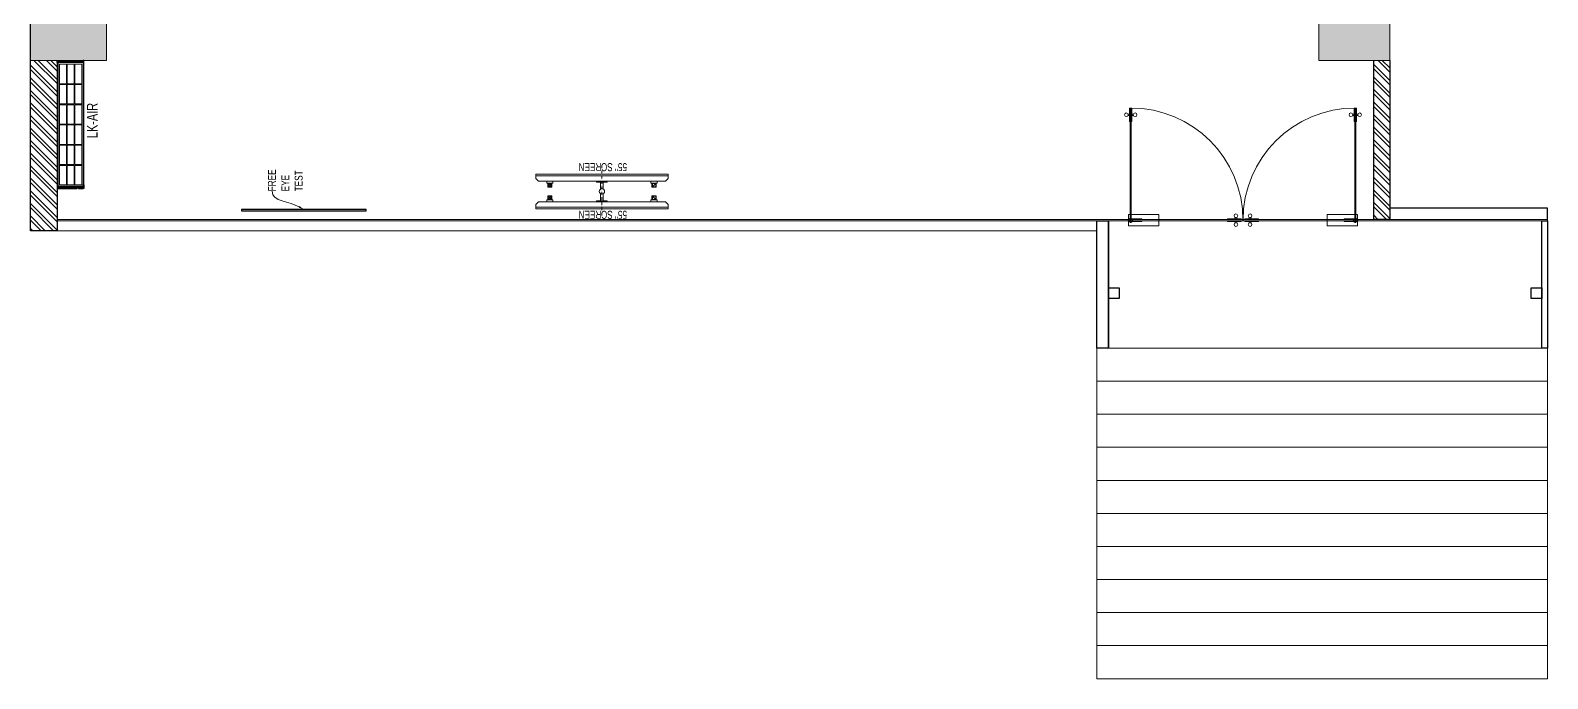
# Model space of a CAD drawing. Header units: feet. Extents: x 3387903 to 3402123, y -5461245 to -5443363.
# Drawn here: x 3387903 to 3402123, y -5461245 to -5455164 of the extents above; entities that cross this region are included whole.
import ezdxf
from ezdxf import colors
from ezdxf.entities.mleader import LeaderData, LeaderLine
from ezdxf.math import Vec2, Vec3

# ---------------------------------------------------------------- set-up
doc = ezdxf.new("R2010")
doc.units = ezdxf.units.FT
doc.header["$LTSCALE"] = 33
doc.header["$MEASUREMENT"] = 0
doc.linetypes.add('DASHDOT2', pattern=[0.5, 0.25, -0.125, 0, -0.125])
for name, color, linetype, lineweight in [('A-Glazing', 4, 'Continuous', 20), ('Column', 243, 'Continuous', 9), ('column hatch', 5, 'Continuous', 0), ('Glass-FrontGlazing', 150, 'Continuous', 20), ('Glazing', 141, 'Continuous', 15), ('LENS-TEXT', 31, 'Continuous', 5), ('LENS_DIMENSION', 193, 'Continuous', 0), ('LENS_TEXT', 31, 'Continuous', 5), ('LK-EQPMT', 3, 'Continuous', 18), ('LK-FF&E WALL', 1, 'Continuous', 9), ('LK-IT', 3, 'Continuous', 18), ('LN-ELEVATION-1', 81, 'Continuous', 25), ('LN-ELEVATION-3', 125, 'Continuous', 18), ('LN-HATCH', 251, 'Continuous', 0), ('PLANO-TXT', 252, 'Continuous', 5), ('Steps', 4, 'Continuous', 9)]:
    doc.layers.add(name, color=color, linetype=linetype, lineweight=lineweight)
doc.layers.add('A-WALL', color=1, linetype='Continuous')
doc.layers.add('RAILING', color=1, linetype='Continuous')
doc.styles.add('LK TXT', font='GILC____.TTF', dxfattribs={"height": 100})
doc.styles.get("Standard").update_dxf_attribs({"font": 'GILC____.TTF'})
pattern_1 = [(45, (-2067896.71, 5460790.36), (-58.8666395, 58.8666395), []), (45, (-2067857.465, 5460790.36), (-58.8666395, 58.8666395), [])]
pattern_2 = [(45, (7858054.0837, 3504049.203), (-4.4901280605, 4.4901280605), [])]

# ---------------------------------------------------------------- blocks, each defined once
blk = doc.blocks.new('Entrance Door')
at = {"layer": 'Glazing', "ltscale": 111}
blk.add_hatch(color=256, dxfattribs=at).paths.add_polyline_path([(18, -35), (18, -1235), (30, -1235), (30, -35)])
at = {"layer": 'Glazing'}
for p, q in [((30, -54), (18, -66)), ((1118, -31), (1118, -54)), ((1118, -89), (1118, -66)), ((1133, -31), (1133, -54)), ((1133, -89), (1133, -66))]:
    blk.add_line(p, q, dxfattribs=at)
at = {"layer": 'Glazing', "ltscale": 44}
for p, q in [((-5, -1156), (18, -1156)), ((-5, -1171), (18, -1171)), ((53, -1156), (30, -1156)), ((53, -1171), (30, -1171))]:
    blk.add_line(p, q, dxfattribs=at)
at = {"layer": 'Glazing'}
for points in [[(320, -120), (0, -120), (0, 0), (320, 0)], [(0, -54), (142, -54), (142, -47), (0, -47)], [(0, -66), (142, -66), (142, -74), (0, -74)], [(1181, -54), (1038, -54), (1038, -47), (1181, -47)], [(1181, -66), (1038, -66), (1038, -74), (1181, -74)]]:
    blk.add_lwpolyline(points, close=True, dxfattribs=at)
at = {"layer": 'Glazing', "ltscale": 222}
blk.add_lwpolyline([(-2, -66), (1199, -66), (1199, -54), (-2, -54)], close=True, dxfattribs=at)
at = {"layer": 'Glazing', "ltscale": 111}
blk.add_lwpolyline([(18, -35), (18, -1235), (30, -1235), (30, -35)], close=True, dxfattribs=at)
at = {"layer": 'Glazing', "ltscale": 44}
for points in [[(18, -1093), (18, -1235), (10, -1235), (10, -1093)], [(30, -1093), (30, -1235), (37, -1235), (37, -1093)]]:
    blk.add_lwpolyline(points, close=True, dxfattribs=at)
at = {"layer": 'Glazing'}
for centre, radius in [((1125, -14), 19), ((24, -59), 19.8), ((1125, -107), 19)]:
    blk.add_circle(centre, radius, dxfattribs=at)
at = {"layer": 'Glazing', "ltscale": 44}
for centre in [(-22, -1164), (70, -1164)]:
    blk.add_circle(centre, 19, dxfattribs=at)
at = {"layer": 'Glazing', "ltscale": 222}
blk.add_arc((24, -60), 1175, 270, 359.9996, dxfattribs=at)
blk = doc.blocks.new('A$Ce3c081f2')
at = {"layer": 'column hatch'}
h = blk.add_hatch(color=8, dxfattribs=at)
h.dxf.hatch_style = 1
h.paths.add_polyline_path([(-11400, 10100), (-11400, 10815), (-12085, 10815), (-12085, 10100)])
h.paths.add_polyline_path([(-5410, 0), (-5410, 150), (-5410, 600), (-6100, 600), (-6100, 0)])
h.paths.add_polyline_path([(-5445, 10110), (-5445, 10815), (-6085, 10815), (-6085, 10110)])
h.paths.add_polyline_path([(0, 10105), (0, 10815), (-715, 10815), (-715, 10105)])
h.paths.add_polyline_path([(0, 0), (0, 600), (-710, 600), (-710, 0)])
h = blk.add_hatch(color=8, dxfattribs=at)
h.dxf.hatch_style = 1
h.paths.add_polyline_path([(-11410, -1925), (-11410, -1260), (-12085, -1260), (-12085, -1925)])
at = {"layer": 'LN-HATCH'}
h = blk.add_hatch(dxfattribs=at)
h.set_pattern_fill('ANSI32', color=256, scale=222)
h.set_pattern_definition(pattern_1)
h.paths.add_polyline_path([(0, 600), (0, 10105), (-250, 10105), (-250, 600)])
h.paths.add_polyline_path([(-715, 10565), (-715, 10815), (-5445, 10815), (-5445, 10565)])
h.paths.add_polyline_path([(-6085, 10565), (-6085, 10815), (-11400, 10815), (-11400, 10565)])
h.paths.add_polyline_path([(-12085, 10565), (-12085, 10815), (-13682, 10815), (-13682, 10565), (-13575, 10565)])
h = blk.add_hatch(dxfattribs=at)
h.set_pattern_fill('ANSI32', color=256, scale=222)
h.set_pattern_definition(pattern_1)
h.paths.add_polyline_path([(-7525, -1925), (-7525, -1775), (-11410, -1775), (-11410, -1925)])
h.paths.add_polyline_path([(-12085, -1925), (-12085, -1775), (-13575, -1775), (-13575, -1925)])
h.paths.add_polyline_path([(-4050, 0), (-4050, 150), (-5410, 150), (-5410, 0)])
at = {"layer": 'A-WALL'}
for p, q in [((-13682, 10815), (0, 10815)), ((-13682, 10565), (-13682, 10815)), ((-12085, 10565), (-13682, 10565)), ((-13575, -1775), (-12085, -1775)), ((-13575, -1925), (-13575, -1775)), ((-12085, -1925), (-13575, -1925)), ((-13470, -3405), (-13470, -1925)), ((-13587, -3405), (-13470, -3405))]:
    blk.add_line(p, q, dxfattribs=at)
at = {"layer": 'Column'}
for p, q in [((-12085, 10100), (-12085, 10815)), ((-12085, 10100), (-11400, 10100)), ((-12085, -1260), (-11410, -1260)), ((-12085, -1260), (-12085, -1925)), ((-12085, -1925), (-11410, -1925))]:
    blk.add_line(p, q, dxfattribs=at)
at = {"layer": 'Glass-FrontGlazing'}
for points in [[(-13575, 525), (-13587, 525), (-13587, 10565), (-13575, 10565)], [(-13575, -3405), (-13587, -3405), (-13587, -1625), (-13575, -1625)]]:
    blk.add_lwpolyline(points, close=True, dxfattribs=at)
at = {"layer": 'RAILING'}
for p, q in [((-14782, 710), (-13587, 710)), ((-14317, 610), (-14317, 710)), ((-14317, 710), (-14217, 710)), ((-14217, 610), (-14317, 610)), ((-14217, 710), (-14217, 610)), ((-14317, -3350), (-14317, -3250)), ((-14317, -3250), (-14217, -3250)), ((-14217, -3250), (-14217, -3350)), ((-14782, -3350), (-13587, -3350)), ((-14217, -3350), (-14317, -3350))]:
    blk.add_line(p, q, dxfattribs=at)
for points in [[(-14782, 820), (-13587, 820), (-13587, 710), (-14782, 710)], [(-14782, -3350), (-13587, -3350), (-13587, -3405), (-14782, -3405)]]:
    blk.add_lwpolyline(points, close=True, dxfattribs=at)
at = {"layer": 'Steps'}
for p, q in [((-13682, 10565), (-13682, 820)), ((-14782, 820), (-17882, 820)), ((-17882, 820), (-17882, -3405)), ((-17572, 820), (-17572, -3405)), ((-17262, 820), (-17262, -3405)), ((-16952, 820), (-16952, -3405)), ((-16642, 820), (-16642, -3405)), ((-16332, 820), (-16332, -3405)), ((-16022, 820), (-16022, -3405)), ((-15712, 820), (-15712, -3405)), ((-15402, 820), (-15402, -3405)), ((-15092, 820), (-15092, -3405)), ((-14782, 820), (-14782, -3405)), ((-14782, 710), (-14782, -3350)), ((-14782, -3405), (-17882, -3405))]:
    blk.add_line(p, q, dxfattribs=at)
at = {"layer": 'A-Glazing'}
for p, xscale, yscale, zscale, rotation in [((-13636, 524), -0.8956386765834968, 0.8956386765834968, 0.8956386765834968, 89.99998890931916), ((-13636, -1624), 0.895638676583497, 0.895638676583497, 0.895638676583497, 90.00001109068084)]:
    blk.add_blockref('Entrance Door', p, dxfattribs=dict(at, xscale=xscale, yscale=yscale, zscale=zscale, rotation=rotation))
blk = doc.blocks.new('VC HD 1200')
at = {"layer": 'LN-HATCH', "ltscale": 0.5}
h = blk.add_hatch(dxfattribs=at)
h.set_pattern_fill('ANSI31', color=256, scale=2)
h.set_pattern_definition([(45, (3760859.753, 1795248.936), (-4.490128061, 4.490128061), [])])
h.paths.add_polyline_path([(-1200, 250), (-1200, 60), (-1194, 60), (-1194, 50), (-1200, 50), (-1200, 6), (-1182, 6), (-1182, 250)])
h = blk.add_hatch(dxfattribs=at)
h.set_pattern_fill('ANSI31', color=256, scale=2)
h.set_pattern_definition(pattern_2)
h.paths.add_polyline_path([(0, 250), (0, 60), (-6, 60), (-6, 50), (0, 50), (0, 6), (-18, 6), (-18, 250)])
h = blk.add_hatch(dxfattribs=at)
h.set_pattern_fill('ANSI31', color=256, scale=2)
h.set_pattern_definition([(45, (7858047.0837, 3504049.203), (-4.4901280605, 4.4901280605), [])])
h.paths.add_polyline_path([(-1165, 6), (-1165, 0), (-1200, 0), (-1200, 6)])
h = blk.add_hatch(dxfattribs=at)
h.set_pattern_fill('ANSI31', color=256, scale=2)
h.set_pattern_definition(pattern_2)
h.paths.add_polyline_path([(-28, 6), (-28, 0), (0, 0), (0, 6)])
at = {"layer": 'LN-ELEVATION-1', "ltscale": 0.5}
for points in [[(-1200, 250), (-1200, 60), (-1194, 60), (-1194, 50), (-1200, 50), (-1200, 6), (-1182, 6), (-1182, 250)], [(-18, 238), (-1182, 238), (-1182, 244), (-18, 244)], [(0, 250), (0, 60), (-6, 60), (-6, 50), (0, 50), (0, 6), (-18, 6), (-18, 250)], [(-1165, 6), (-1165, 0), (-1200, 0), (-1200, 6)], [(-35, 6), (-35, 0), (0, 0), (0, 6)]]:
    blk.add_lwpolyline(points, close=True, dxfattribs=at)
at = {"layer": 'LN-ELEVATION-3', "ltscale": 0.5}
for p, q in [((-1182, 250), (-18, 250)), ((-1165, 6), (-35, 6)), ((-35, 0), (-1165, 0))]:
    blk.add_line(p, q, dxfattribs=at)
for points in [[(-1165, 226), (-35, 226), (-35, 18), (-1165, 18)], [(-1165, 226), (-983, 226), (-983, 162), (-1165, 162)], [(-1165, 90), (-983, 90), (-983, 154), (-1165, 154)], [(-975, 226), (-794, 226), (-794, 162), (-975, 162)], [(-975, 154), (-794, 154), (-794, 90), (-975, 90)], [(-786, 226), (-604, 226), (-604, 162), (-786, 162)], [(-786, 154), (-604, 154), (-604, 90), (-786, 90)], [(-596, 226), (-414, 226), (-414, 162), (-596, 162)], [(-596, 154), (-414, 154), (-414, 90), (-596, 90)], [(-406, 226), (-225, 226), (-225, 162), (-406, 162)], [(-406, 154), (-225, 154), (-225, 90), (-406, 90)], [(-217, 226), (-35, 226), (-35, 162), (-217, 162)], [(-217, 154), (-35, 154), (-35, 90), (-217, 90)], [(-1165, 82), (-983, 82), (-983, 18), (-1165, 18)], [(-975, 82), (-794, 82), (-794, 18), (-975, 18)], [(-786, 82), (-604, 82), (-604, 18), (-786, 18)], [(-596, 82), (-414, 82), (-414, 18), (-596, 18)], [(-406, 82), (-225, 82), (-225, 18), (-406, 18)], [(-217, 82), (-35, 82), (-35, 18), (-217, 18)]]:
    blk.add_lwpolyline(points, close=True, dxfattribs=at)
blk = doc.blocks.new('55INCH')
at = {"layer": 'LK-EQPMT', "ltscale": 12}
for p, q in [((2111559, 1135690), (2111583, 1135690)), ((2111583, 1135690), (2111608, 1135666)), ((2111608, 1134474), (2111608, 1135666)), ((2111608, 1135588), (2111627, 1135588)), ((2111627, 1135529), (2111608, 1135529)), ((2111627, 1135588), (2111627, 1135529)), ((2111583, 1134449), (2111608, 1134474)), ((2111627, 1134611), (2111608, 1134611)), ((2111608, 1134552), (2111627, 1134552)), ((2111627, 1134611), (2111627, 1134552)), ((2111559, 1134449), (2111583, 1134449))]:
    blk.add_line(p, q, dxfattribs=at)
at = {"layer": 'LK-EQPMT'}
for p, q in [((2111662, 1135543), (2111631, 1135574)), ((2111662, 1135574), (2111631, 1135543)), ((2111662, 1134597), (2111631, 1134566))]:
    blk.add_line(p, q, dxfattribs=at)
at = {"layer": 'LK-EQPMT', "ltscale": 12}
blk.add_lwpolyline([(2111543, 1135690), (2111559, 1135690), (2111559, 1134449), (2111543, 1134449)], close=True, dxfattribs=at)
at = {"layer": 'LK-EQPMT'}
for points in [[(2111627, 1135578), (2111627, 1135540), (2111665, 1135540), (2111665, 1135578)], [(2111631, 1135574), (2111631, 1135543), (2111662, 1135543), (2111662, 1135574)], [(2111627, 1134563), (2111627, 1134601), (2111665, 1134601), (2111665, 1134563)], [(2111631, 1134566), (2111631, 1134597), (2111662, 1134597), (2111662, 1134566)]]:
    blk.add_lwpolyline(points, close=True, dxfattribs=at)

msp = doc.modelspace()

# ---------------------------------------------------------------- linework, layer by layer
msp.add_lwpolyline([(3391049, -5456844), (3389881, -5456844), (3389881, -5456856), (3391049, -5456856)], close=True)
at = {"layer": 'LK-IT', "color": 1, "linetype": 'DASHDOT2', "ltscale": 3}
msp.add_line((3393260, -5456431), (3393260, -5456920), dxfattribs=at)
at = {"layer": 'LK-IT'}
for points in [[(3393210, -5456578), (3393310, -5456578), (3393310, -5456588), (3393210, -5456588)], [(3393210, -5456773), (3393310, -5456773), (3393310, -5456763), (3393210, -5456763)]]:
    msp.add_lwpolyline(points, close=True, dxfattribs=at)
for points in [[(3393247, -5456654), (3393247, -5456588), (3393272, -5456588), (3393272, -5456654, 0.267949), (3393247, -5456654, -1)], [(3393247, -5456697), (3393247, -5456763), (3393272, -5456763), (3393272, -5456697, -0.267949), (3393247, -5456697, 1)]]:
    msp.add_lwpolyline(points, format="xyb", dxfattribs=at)
at = {"layer": 'LK-IT', "color": 1}
msp.add_circle((3393260, -5456675), 25, dxfattribs=at)

# ---------------------------------------------------------------- block references
at = {"layer": 'LENS_DIMENSION', "rotation": 90}
msp.add_blockref('A$Ce3c081f2', (3398718, -5443363), dxfattribs=at)
at = {"layer": 'LK-FF&E WALL', "xscale": -1, "rotation": 90}
msp.add_blockref('VC HD 1200', (3388403, -5456648), dxfattribs=at)
at = {"layer": 'LK-IT', "xscale": -1, "rotation": 90}
msp.add_blockref('55INCH', (4528330, -3344970), dxfattribs=at)
at = {"layer": 'LK-IT', "rotation": 90}
msp.add_blockref('55INCH', (4528330, -7568381), dxfattribs=at)

# ---------------------------------------------------------------- texts
at = {"layer": 'LENS-TEXT', "color": 0, "linetype": 'Continuous', "ltscale": 3, "char_height": 75, "width": 783.96, "attachment_point": 5, "rotation": 180, "style": 'LK TXT'}
for insert in [(3393268, -5456447), (3393268, -5456894)]:
    msp.add_mtext('\\pt225;55" SCREEN', dxfattribs=dict(at, insert=insert))
at = {"layer": 'PLANO-TXT', "linetype": 'Continuous', "ltscale": 3, "insert": (3388483, -5456010), "char_height": 100, "width": 272.15, "attachment_point": 5, "rotation": 90, "style": 'LK TXT'}
msp.add_mtext('LK-AIR', dxfattribs=at)

# ---------------------------------------------------------------- leaders
at = {"layer": 'LENS_TEXT', "color": 1, "linetype": 'Continuous', "ltscale": 3}
ml = msp.add_multileader_mtext('Standard', dxfattribs=at)
ml.set_content('{\\C256;FREE EYE TEST}', color=1)
ml.set_leader_properties(color=256, linetype='ByLayer', lineweight=-1)
ml.build(insert=Vec2(0, 0))
ml.multileader.update_dxf_attribs({"leader_type": 2, "dogleg_length": 0.36, "arrow_head_size": 50})
ctx = ml.context
ctx.base_point, ctx.char_height, ctx.arrow_head_size, ctx.landing_gap_size, ctx.plane_origin, ctx.plane_x_axis, ctx.plane_y_axis = Vec3(3390168, -5456674), 75, 50, 0.09, Vec3(3388805, -5457952), Vec3(0, 1), Vec3(-1, 0)
notes = []
notes.append((ctx, [(0, (1, 1, 0), (3390168, -5456674), (0, 1), 0.36, [(1, [(3390465, -5456844)], 0, [])])]))
ctx.mtext.insert, ctx.mtext.text_direction, ctx.mtext.rotation, ctx.mtext.width, ctx.mtext.flow_direction = Vec3(3390130, -5456674), Vec3(0, 1), 1.570796, 354.24, 5
for ctx, leaders in notes:
    for number, flags, end, landing, length, lines in leaders:
        leader = LeaderData()
        leader.index, (leader.has_last_leader_line, leader.has_dogleg_vector, leader.attachment_direction) = number, flags
        leader.last_leader_point, leader.dogleg_vector, leader.dogleg_length = Vec3(end), Vec3(landing), length
        for number, points, colour, breaks in lines:
            line = LeaderLine()
            line.index, line.vertices, line.color, line.breaks = number, Vec3.list(points), colors.encode_raw_color(colour), breaks
            leader.lines.append(line)
        ctx.leaders.append(leader)

doc.saveas('drawing.dxf')
